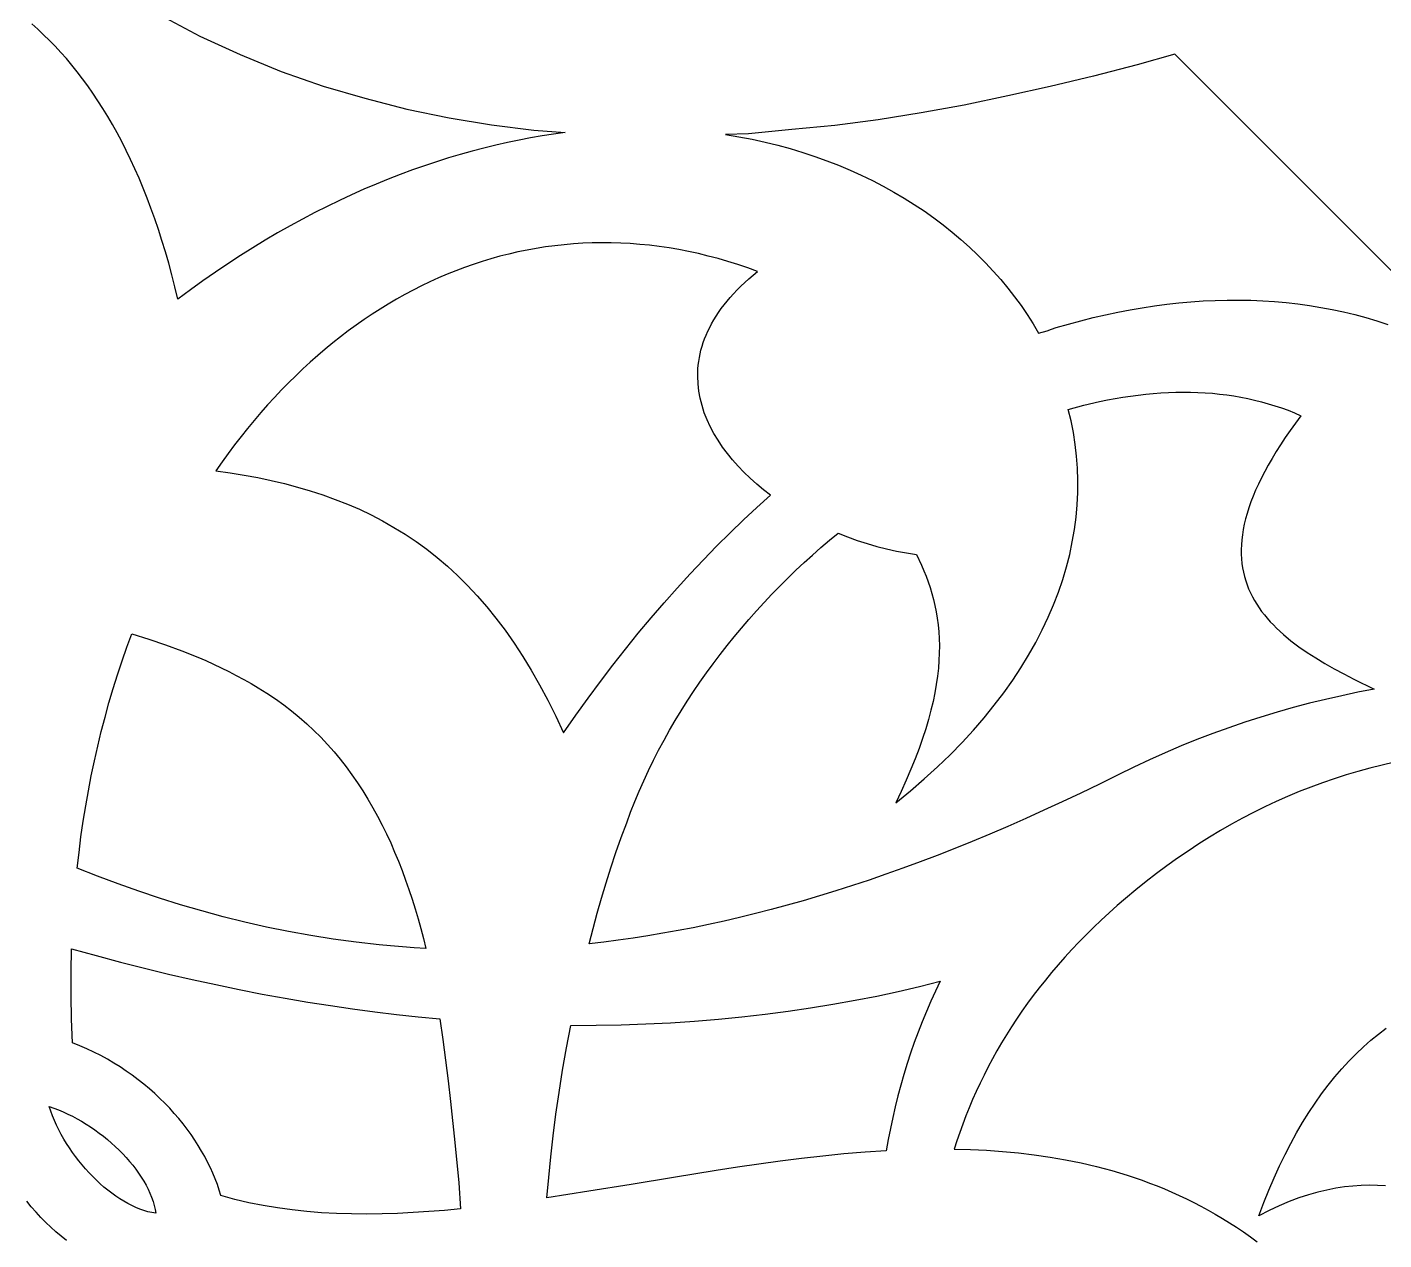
# Model space of a CAD drawing. Extents: x -61 to 56, y 12 to 129.
# Drawn here: x -23.2 to -3.18, y 88.79 to 106.67 of the extents above; entities that cross this region are included whole.
import ezdxf

# ---------------------------------------------------------------- set-up
doc = ezdxf.new("R2010")
doc.units = 0
doc.header["$MEASUREMENT"] = 0
doc.layers.add('LAYER_1', color=18, linetype='CONTINUOUS')

msp = doc.modelspace()

# ---------------------------------------------------------------- linework, layer by layer
at = {"layer": 'LAYER_1'}
for points in [[(-21.244, 106.853), (-20.65, 106.538), (-20.055, 106.271), (-19.452, 106.02), (-18.833, 105.802), (-18.219, 105.624), (-17.598, 105.462), (-16.971, 105.334), (-16.348, 105.23), (-15.721, 105.155), (-15.263, 105.118), (-15.431, 105.094), (-15.6, 105.068), (-15.77, 105.039), (-15.941, 105.006), (-16.113, 104.971), (-16.286, 104.932), (-16.459, 104.89), (-16.633, 104.844), (-16.808, 104.796), (-16.984, 104.744), (-17.16, 104.688), (-17.337, 104.629), (-17.515, 104.567), (-17.694, 104.501), (-17.872, 104.431), (-18.052, 104.358), (-18.232, 104.281), (-18.412, 104.201), (-18.593, 104.117), (-18.775, 104.029), (-18.957, 103.937), (-19.139, 103.841), (-19.321, 103.741), (-19.504, 103.638), (-19.687, 103.53), (-19.871, 103.418), (-20.054, 103.303), (-20.238, 103.183), (-20.422, 103.059), (-20.606, 102.931), (-20.791, 102.798), (-20.975, 102.662), (-21.019, 102.842), (-21.064, 103.019), (-21.112, 103.192), (-21.16, 103.361), (-21.211, 103.526), (-21.263, 103.688), (-21.317, 103.846), (-21.373, 104.001), (-21.43, 104.152), (-21.488, 104.299), (-21.548, 104.443), (-21.61, 104.584), (-21.673, 104.721), (-21.738, 104.855), (-21.804, 104.985), (-21.872, 105.112), (-21.941, 105.236), (-22.011, 105.357), (-22.083, 105.474), (-22.156, 105.588), (-22.23, 105.699), (-22.306, 105.807), (-22.383, 105.911), (-22.462, 106.013), (-22.541, 106.112), (-22.622, 106.208), (-22.704, 106.3), (-22.788, 106.39), (-22.872, 106.477), (-22.958, 106.561), (-23.045, 106.642), (-23.133, 106.721)], [(-21.244, 106.853), (-20.65, 106.538), (-20.055, 106.271), (-19.452, 106.02), (-18.833, 105.802), (-18.219, 105.624), (-17.598, 105.462), (-16.971, 105.334), (-16.348, 105.23), (-15.721, 105.155), (-15.263, 105.118), (-15.431, 105.094), (-15.6, 105.068), (-15.77, 105.039), (-15.941, 105.006), (-16.113, 104.971), (-16.286, 104.932), (-16.459, 104.89), (-16.633, 104.844), (-16.808, 104.796), (-16.984, 104.744), (-17.16, 104.688), (-17.337, 104.629), (-17.515, 104.567), (-17.694, 104.501), (-17.872, 104.431), (-18.052, 104.358), (-18.232, 104.281), (-18.412, 104.201), (-18.593, 104.117), (-18.775, 104.029), (-18.957, 103.937), (-19.139, 103.841), (-19.321, 103.741), (-19.504, 103.638), (-19.687, 103.53), (-19.871, 103.418), (-20.054, 103.303), (-20.238, 103.183), (-20.422, 103.059), (-20.606, 102.931), (-20.791, 102.798), (-20.975, 102.662), (-21.019, 102.842), (-21.064, 103.019), (-21.112, 103.192), (-21.16, 103.361), (-21.211, 103.526), (-21.263, 103.688), (-21.317, 103.846), (-21.373, 104.001), (-21.43, 104.152), (-21.488, 104.299), (-21.548, 104.443), (-21.61, 104.584), (-21.673, 104.721), (-21.738, 104.855), (-21.804, 104.985), (-21.872, 105.112), (-21.941, 105.236), (-22.011, 105.357), (-22.083, 105.474), (-22.156, 105.588), (-22.23, 105.699), (-22.306, 105.807), (-22.383, 105.911), (-22.462, 106.013), (-22.541, 106.112), (-22.622, 106.208), (-22.704, 106.3), (-22.788, 106.39), (-22.872, 106.477), (-22.958, 106.561), (-23.045, 106.642), (-23.133, 106.721)], [(-2.546, 102.559), (-6.263, 106.276), (-6.818, 106.117), (-7.462, 105.949), (-8.102, 105.796), (-8.73, 105.662), (-9.37, 105.524), (-10.005, 105.411), (-10.64, 105.307), (-11.283, 105.221), (-11.916, 105.165), (-12.556, 105.1), (-12.892, 105.089), (-12.696, 105.056), (-12.502, 105.019), (-12.311, 104.977), (-12.123, 104.931), (-11.938, 104.881), (-11.755, 104.826), (-11.576, 104.766), (-11.4, 104.703), (-11.227, 104.636), (-11.057, 104.564), (-10.89, 104.489), (-10.727, 104.41), (-10.567, 104.327), (-10.411, 104.241), (-10.258, 104.151), (-10.109, 104.057), (-9.963, 103.961), (-9.822, 103.861), (-9.684, 103.757), (-9.55, 103.651), (-9.42, 103.541), (-9.294, 103.429), (-9.173, 103.313), (-9.055, 103.195), (-8.942, 103.074), (-8.833, 102.951), (-8.728, 102.825), (-8.628, 102.696), (-8.533, 102.565), (-8.442, 102.432), (-8.356, 102.297), (-8.275, 102.159), (-8.146, 102.195), (-8.081, 102.216), (-8.014, 102.241), (-7.832, 102.294), (-7.65, 102.343), (-7.468, 102.389), (-7.287, 102.431), (-7.105, 102.47), (-6.924, 102.504), (-6.744, 102.535), (-6.563, 102.563), (-6.383, 102.586), (-6.204, 102.606), (-6.025, 102.622), (-5.847, 102.634), (-5.669, 102.642), (-5.492, 102.647), (-5.316, 102.647), (-5.141, 102.644), (-4.966, 102.636), (-4.793, 102.625), (-4.62, 102.61), (-4.449, 102.59), (-4.278, 102.567), (-4.109, 102.54), (-3.941, 102.508), (-3.775, 102.473), (-3.609, 102.433), (-3.445, 102.389), (-3.283, 102.341), (-3.122, 102.289)], [(-2.546, 102.559), (-6.263, 106.276), (-6.818, 106.117), (-7.462, 105.949), (-8.102, 105.796), (-8.73, 105.662), (-9.37, 105.524), (-10.005, 105.411), (-10.64, 105.307), (-11.283, 105.221), (-11.916, 105.165), (-12.556, 105.1), (-12.892, 105.089), (-12.696, 105.056), (-12.502, 105.019), (-12.311, 104.977), (-12.123, 104.931), (-11.938, 104.881), (-11.755, 104.826), (-11.576, 104.766), (-11.4, 104.703), (-11.227, 104.636), (-11.057, 104.564), (-10.89, 104.489), (-10.727, 104.41), (-10.567, 104.327), (-10.411, 104.241), (-10.258, 104.151), (-10.109, 104.057), (-9.963, 103.961), (-9.822, 103.861), (-9.684, 103.757), (-9.55, 103.651), (-9.42, 103.541), (-9.294, 103.429), (-9.173, 103.313), (-9.055, 103.195), (-8.942, 103.074), (-8.833, 102.951), (-8.728, 102.825), (-8.628, 102.696), (-8.533, 102.565), (-8.442, 102.432), (-8.356, 102.297), (-8.275, 102.159), (-8.146, 102.195), (-8.081, 102.216), (-8.014, 102.241), (-7.832, 102.294), (-7.65, 102.343), (-7.468, 102.389), (-7.287, 102.431), (-7.105, 102.47), (-6.924, 102.504), (-6.744, 102.535), (-6.563, 102.563), (-6.383, 102.586), (-6.204, 102.606), (-6.025, 102.622), (-5.847, 102.634), (-5.669, 102.642), (-5.492, 102.647), (-5.316, 102.647), (-5.141, 102.644), (-4.966, 102.636), (-4.793, 102.625), (-4.62, 102.61), (-4.449, 102.59), (-4.278, 102.567), (-4.109, 102.54), (-3.941, 102.508), (-3.775, 102.473), (-3.609, 102.433), (-3.445, 102.389), (-3.283, 102.341), (-3.122, 102.289)], [(-3.023, 95.83), (-3.204, 95.789), (-3.383, 95.744), (-3.561, 95.696), (-3.737, 95.644), (-3.912, 95.588), (-4.086, 95.528), (-4.258, 95.464), (-4.429, 95.397), (-4.599, 95.326), (-4.767, 95.251), (-4.934, 95.173), (-5.1, 95.091), (-5.264, 95.005), (-5.428, 94.916), (-5.589, 94.823), (-5.75, 94.726), (-5.909, 94.625), (-6.067, 94.521), (-6.224, 94.414), (-6.38, 94.302), (-6.534, 94.188), (-6.687, 94.069), (-6.839, 93.947), (-6.989, 93.822), (-7.112, 93.716), (-7.232, 93.61), (-7.349, 93.503), (-7.462, 93.395), (-7.573, 93.286), (-7.68, 93.177), (-7.785, 93.066), (-7.886, 92.955), (-7.985, 92.844), (-8.081, 92.731), (-8.174, 92.618), (-8.264, 92.505), (-8.352, 92.39), (-8.437, 92.275), (-8.519, 92.16), (-8.598, 92.043), (-8.674, 91.927), (-8.748, 91.81), (-8.819, 91.692), (-8.888, 91.574), (-8.954, 91.455), (-9.018, 91.336), (-9.079, 91.216), (-9.137, 91.096), (-9.193, 90.976), (-9.247, 90.855), (-9.298, 90.734), (-9.347, 90.613), (-9.393, 90.491), (-9.437, 90.369), (-9.479, 90.247), (-9.518, 90.124), (-9.28, 90.118), (-9.042, 90.107), (-8.806, 90.09), (-8.571, 90.068), (-8.338, 90.041), (-8.105, 90.007), (-7.875, 89.967), (-7.646, 89.92), (-7.418, 89.867), (-7.193, 89.807), (-6.969, 89.739), (-6.747, 89.664), (-6.636, 89.623), (-6.526, 89.581), (-6.417, 89.536), (-6.308, 89.49), (-6.2, 89.441), (-6.092, 89.39), (-5.985, 89.337), (-5.879, 89.282), (-5.772, 89.225), (-5.667, 89.165), (-5.562, 89.103), (-5.458, 89.039), (-5.354, 88.972), (-5.251, 88.903), (-5.148, 88.832), (-5.047, 88.758)], [(-3.023, 95.83), (-3.204, 95.789), (-3.383, 95.744), (-3.561, 95.696), (-3.737, 95.644), (-3.912, 95.588), (-4.086, 95.528), (-4.258, 95.464), (-4.429, 95.397), (-4.599, 95.326), (-4.767, 95.251), (-4.934, 95.173), (-5.1, 95.091), (-5.264, 95.005), (-5.428, 94.916), (-5.589, 94.823), (-5.75, 94.726), (-5.909, 94.625), (-6.067, 94.521), (-6.224, 94.414), (-6.38, 94.302), (-6.534, 94.188), (-6.687, 94.069), (-6.839, 93.947), (-6.989, 93.822), (-7.112, 93.716), (-7.232, 93.61), (-7.349, 93.503), (-7.462, 93.395), (-7.573, 93.286), (-7.68, 93.177), (-7.785, 93.066), (-7.886, 92.955), (-7.985, 92.844), (-8.081, 92.731), (-8.174, 92.618), (-8.264, 92.505), (-8.352, 92.39), (-8.437, 92.275), (-8.519, 92.16), (-8.598, 92.043), (-8.674, 91.927), (-8.748, 91.81), (-8.819, 91.692), (-8.888, 91.574), (-8.954, 91.455), (-9.018, 91.336), (-9.079, 91.216), (-9.137, 91.096), (-9.193, 90.976), (-9.247, 90.855), (-9.298, 90.734), (-9.347, 90.613), (-9.393, 90.491), (-9.437, 90.369), (-9.479, 90.247), (-9.518, 90.124), (-9.28, 90.118), (-9.042, 90.107), (-8.806, 90.09), (-8.571, 90.068), (-8.338, 90.041), (-8.105, 90.007), (-7.875, 89.967), (-7.646, 89.92), (-7.418, 89.867), (-7.193, 89.807), (-6.969, 89.739), (-6.747, 89.664), (-6.636, 89.623), (-6.526, 89.581), (-6.417, 89.536), (-6.308, 89.49), (-6.2, 89.441), (-6.092, 89.39), (-5.985, 89.337), (-5.879, 89.282), (-5.772, 89.225), (-5.667, 89.165), (-5.562, 89.103), (-5.458, 89.039), (-5.354, 88.972), (-5.251, 88.903), (-5.148, 88.832), (-5.047, 88.758)], [(-3.153, 89.582), (-3.27, 89.589), (-3.389, 89.591), (-3.511, 89.588), (-3.634, 89.58), (-3.761, 89.566), (-3.889, 89.547), (-4.021, 89.521), (-4.155, 89.489), (-4.292, 89.45), (-4.432, 89.404), (-4.575, 89.35), (-4.722, 89.289), (-4.871, 89.22), (-5.024, 89.142), (-4.952, 89.335), (-4.876, 89.521), (-4.799, 89.702), (-4.719, 89.876), (-4.637, 90.045), (-4.553, 90.208), (-4.466, 90.365), (-4.378, 90.517), (-4.287, 90.663), (-4.194, 90.803), (-4.098, 90.938), (-4.001, 91.067), (-3.901, 91.191), (-3.799, 91.309), (-3.695, 91.422), (-3.589, 91.53), (-3.481, 91.633), (-3.37, 91.73), (-3.257, 91.822), (-3.143, 91.91)], [(-3.153, 89.582), (-3.27, 89.589), (-3.389, 89.591), (-3.511, 89.588), (-3.634, 89.58), (-3.761, 89.566), (-3.889, 89.547), (-4.021, 89.521), (-4.155, 89.489), (-4.292, 89.45), (-4.432, 89.404), (-4.575, 89.35), (-4.722, 89.289), (-4.871, 89.22), (-5.024, 89.142), (-4.952, 89.335), (-4.876, 89.521), (-4.799, 89.702), (-4.719, 89.876), (-4.637, 90.045), (-4.553, 90.208), (-4.466, 90.365), (-4.378, 90.517), (-4.287, 90.663), (-4.194, 90.803), (-4.098, 90.938), (-4.001, 91.067), (-3.901, 91.191), (-3.799, 91.309), (-3.695, 91.422), (-3.589, 91.53), (-3.481, 91.633), (-3.37, 91.73), (-3.257, 91.822), (-3.143, 91.91)], [(-22.621, 88.775), (-22.699, 88.838), (-22.775, 88.904), (-22.851, 88.973), (-22.925, 89.044), (-22.998, 89.117), (-23.069, 89.194), (-23.139, 89.272), (-23.207, 89.354)], [(-22.621, 88.775), (-22.699, 88.838), (-22.775, 88.904), (-22.851, 88.973), (-22.925, 89.044), (-22.998, 89.117), (-23.069, 89.194), (-23.139, 89.272), (-23.207, 89.354)]]:
    msp.add_lwpolyline(points, dxfattribs=at)
for points in [[(-12.421, 103.068), (-12.567, 103.121), (-12.713, 103.17), (-12.859, 103.216), (-13.005, 103.258), (-13.15, 103.297), (-13.295, 103.332), (-13.44, 103.364), (-13.584, 103.392), (-13.728, 103.416), (-13.871, 103.437), (-14.014, 103.455), (-14.157, 103.469), (-14.299, 103.48), (-14.44, 103.488), (-14.581, 103.492), (-14.721, 103.493), (-14.861, 103.491), (-15, 103.485), (-15.139, 103.476), (-15.277, 103.464), (-15.414, 103.449), (-15.551, 103.431), (-15.687, 103.409), (-15.822, 103.385), (-15.957, 103.357), (-16.09, 103.326), (-16.223, 103.293), (-16.356, 103.256), (-16.487, 103.216), (-16.618, 103.173), (-16.747, 103.128), (-16.876, 103.079), (-17.004, 103.027), (-17.131, 102.973), (-17.257, 102.916), (-17.382, 102.856), (-17.506, 102.793), (-17.629, 102.727), (-17.751, 102.659), (-17.873, 102.588), (-17.993, 102.514), (-18.111, 102.438), (-18.229, 102.359), (-18.346, 102.277), (-18.462, 102.193), (-18.576, 102.106), (-18.689, 102.016), (-18.801, 101.925), (-18.912, 101.83), (-19.022, 101.733), (-19.13, 101.634), (-19.237, 101.532), (-19.343, 101.428), (-19.447, 101.321), (-19.55, 101.212), (-19.652, 101.101), (-19.752, 100.987), (-19.851, 100.871), (-19.948, 100.753), (-20.044, 100.633), (-20.139, 100.51), (-20.232, 100.386), (-20.324, 100.259), (-20.414, 100.129), (-20.205, 100.099), (-20, 100.066), (-19.797, 100.028), (-19.599, 99.986), (-19.403, 99.94), (-19.211, 99.89), (-19.022, 99.834), (-18.836, 99.774), (-18.653, 99.708), (-18.474, 99.638), (-18.298, 99.561), (-18.124, 99.479), (-17.954, 99.39), (-17.787, 99.295), (-17.623, 99.194), (-17.462, 99.086), (-17.304, 98.971), (-17.149, 98.849), (-16.997, 98.72), (-16.848, 98.583), (-16.702, 98.438), (-16.559, 98.285), (-16.419, 98.124), (-16.282, 97.954), (-16.147, 97.776), (-16.015, 97.589), (-15.886, 97.392), (-15.76, 97.187), (-15.637, 96.971), (-15.516, 96.746), (-15.399, 96.511), (-15.284, 96.266), (-15.104, 96.523), (-14.923, 96.775), (-14.74, 97.021), (-14.556, 97.263), (-14.37, 97.5), (-14.182, 97.732), (-13.993, 97.959), (-13.802, 98.181), (-13.61, 98.398), (-13.416, 98.61), (-13.221, 98.816), (-13.025, 99.017), (-12.828, 99.213), (-12.629, 99.404), (-12.43, 99.59), (-12.229, 99.77), (-12.333, 99.85), (-12.434, 99.934), (-12.53, 100.019), (-12.622, 100.107), (-12.709, 100.197), (-12.791, 100.29), (-12.867, 100.384), (-12.939, 100.48), (-13.005, 100.579), (-13.065, 100.678), (-13.119, 100.78), (-13.166, 100.882), (-13.207, 100.986), (-13.241, 101.092), (-13.268, 101.198), (-13.288, 101.305), (-13.3, 101.414), (-13.305, 101.523), (-13.304, 101.578), (-13.301, 101.633), (-13.296, 101.688), (-13.29, 101.743), (-13.28, 101.798), (-13.269, 101.854), (-13.256, 101.909), (-13.24, 101.965), (-13.223, 102.02), (-13.203, 102.076), (-13.18, 102.131), (-13.156, 102.187), (-13.128, 102.243), (-13.099, 102.298), (-13.067, 102.354), (-13.033, 102.41), (-12.996, 102.465), (-12.957, 102.521), (-12.915, 102.576), (-12.871, 102.631), (-12.824, 102.686), (-12.775, 102.741), (-12.722, 102.796), (-12.667, 102.851), (-12.55, 102.96)], [(-12.421, 103.068), (-12.567, 103.121), (-12.713, 103.17), (-12.859, 103.216), (-13.005, 103.258), (-13.15, 103.297), (-13.295, 103.332), (-13.44, 103.364), (-13.584, 103.392), (-13.728, 103.416), (-13.871, 103.437), (-14.014, 103.455), (-14.157, 103.469), (-14.299, 103.48), (-14.44, 103.488), (-14.581, 103.492), (-14.721, 103.493), (-14.861, 103.491), (-15, 103.485), (-15.139, 103.476), (-15.277, 103.464), (-15.414, 103.449), (-15.551, 103.431), (-15.687, 103.409), (-15.822, 103.385), (-15.957, 103.357), (-16.09, 103.326), (-16.223, 103.293), (-16.356, 103.256), (-16.487, 103.216), (-16.618, 103.173), (-16.747, 103.128), (-16.876, 103.079), (-17.004, 103.027), (-17.131, 102.973), (-17.257, 102.916), (-17.382, 102.856), (-17.506, 102.793), (-17.629, 102.727), (-17.751, 102.659), (-17.873, 102.588), (-17.993, 102.514), (-18.111, 102.438), (-18.229, 102.359), (-18.346, 102.277), (-18.462, 102.193), (-18.576, 102.106), (-18.689, 102.016), (-18.801, 101.925), (-18.912, 101.83), (-19.022, 101.733), (-19.13, 101.634), (-19.237, 101.532), (-19.343, 101.428), (-19.447, 101.321), (-19.55, 101.212), (-19.652, 101.101), (-19.752, 100.987), (-19.851, 100.871), (-19.948, 100.753), (-20.044, 100.633), (-20.139, 100.51), (-20.232, 100.386), (-20.324, 100.259), (-20.414, 100.129), (-20.205, 100.099), (-20, 100.066), (-19.797, 100.028), (-19.599, 99.986), (-19.403, 99.94), (-19.211, 99.89), (-19.022, 99.834), (-18.836, 99.774), (-18.653, 99.708), (-18.474, 99.638), (-18.298, 99.561), (-18.124, 99.479), (-17.954, 99.39), (-17.787, 99.295), (-17.623, 99.194), (-17.462, 99.086), (-17.304, 98.971), (-17.149, 98.849), (-16.997, 98.72), (-16.848, 98.583), (-16.702, 98.438), (-16.559, 98.285), (-16.419, 98.124), (-16.282, 97.954), (-16.147, 97.776), (-16.015, 97.589), (-15.886, 97.392), (-15.76, 97.187), (-15.637, 96.971), (-15.516, 96.746), (-15.399, 96.511), (-15.284, 96.266), (-15.104, 96.523), (-14.923, 96.775), (-14.74, 97.021), (-14.556, 97.263), (-14.37, 97.5), (-14.182, 97.732), (-13.993, 97.959), (-13.802, 98.181), (-13.61, 98.398), (-13.416, 98.61), (-13.221, 98.816), (-13.025, 99.017), (-12.828, 99.213), (-12.629, 99.404), (-12.43, 99.59), (-12.229, 99.77), (-12.333, 99.85), (-12.434, 99.934), (-12.53, 100.019), (-12.622, 100.107), (-12.709, 100.197), (-12.791, 100.29), (-12.867, 100.384), (-12.939, 100.48), (-13.005, 100.579), (-13.065, 100.678), (-13.119, 100.78), (-13.166, 100.882), (-13.207, 100.986), (-13.241, 101.092), (-13.268, 101.198), (-13.288, 101.305), (-13.3, 101.414), (-13.305, 101.523), (-13.304, 101.578), (-13.301, 101.633), (-13.296, 101.688), (-13.29, 101.743), (-13.28, 101.798), (-13.269, 101.854), (-13.256, 101.909), (-13.24, 101.965), (-13.223, 102.02), (-13.203, 102.076), (-13.18, 102.131), (-13.156, 102.187), (-13.128, 102.243), (-13.099, 102.298), (-13.067, 102.354), (-13.033, 102.41), (-12.996, 102.465), (-12.957, 102.521), (-12.915, 102.576), (-12.871, 102.631), (-12.824, 102.686), (-12.775, 102.741), (-12.722, 102.796), (-12.667, 102.851), (-12.55, 102.96)], [(-3.32, 96.906), (-3.56, 96.862), (-3.8, 96.812), (-4.039, 96.758), (-4.278, 96.7), (-4.517, 96.637), (-4.755, 96.569), (-4.993, 96.497), (-5.23, 96.421), (-5.467, 96.34), (-5.703, 96.254), (-5.938, 96.164), (-6.172, 96.07), (-6.405, 95.971), (-6.637, 95.867), (-6.868, 95.759), (-7.098, 95.647), (-7.376, 95.509), (-7.651, 95.376), (-7.924, 95.247), (-8.194, 95.122), (-8.462, 95.001), (-8.728, 94.884), (-8.992, 94.771), (-9.253, 94.663), (-9.512, 94.558), (-9.769, 94.457), (-10.023, 94.36), (-10.276, 94.267), (-10.526, 94.178), (-10.774, 94.093), (-11.02, 94.011), (-11.264, 93.933), (-11.506, 93.858), (-11.746, 93.788), (-11.984, 93.72), (-12.22, 93.657), (-12.454, 93.597), (-12.686, 93.54), (-12.916, 93.487), (-13.144, 93.437), (-13.37, 93.39), (-13.595, 93.347), (-13.818, 93.307), (-14.039, 93.27), (-14.258, 93.236), (-14.476, 93.206), (-14.692, 93.178), (-14.906, 93.154), (-14.848, 93.379), (-14.787, 93.603), (-14.723, 93.827), (-14.656, 94.051), (-14.585, 94.274), (-14.511, 94.497), (-14.433, 94.718), (-14.353, 94.939), (-14.295, 95.096), (-14.233, 95.251), (-14.169, 95.405), (-14.101, 95.558), (-14.03, 95.709), (-13.957, 95.859), (-13.881, 96.008), (-13.801, 96.156), (-13.72, 96.302), (-13.635, 96.447), (-13.548, 96.59), (-13.458, 96.732), (-13.366, 96.872), (-13.272, 97.011), (-13.175, 97.148), (-13.076, 97.284), (-12.975, 97.418), (-12.871, 97.55), (-12.766, 97.681), (-12.658, 97.81), (-12.548, 97.937), (-12.437, 98.062), (-12.324, 98.186), (-12.209, 98.307), (-12.092, 98.427), (-11.974, 98.545), (-11.854, 98.661), (-11.733, 98.775), (-11.61, 98.887), (-11.486, 98.996), (-11.36, 99.104), (-11.234, 99.21), (-11.093, 99.153), (-10.95, 99.102), (-10.806, 99.056), (-10.661, 99.014), (-10.516, 98.977), (-10.369, 98.945), (-10.222, 98.917), (-10.075, 98.893), (-10.001, 98.736), (-9.967, 98.656), (-9.934, 98.575), (-9.903, 98.492), (-9.875, 98.407), (-9.848, 98.32), (-9.824, 98.232), (-9.803, 98.141), (-9.784, 98.048), (-9.769, 97.953), (-9.756, 97.856), (-9.746, 97.756), (-9.74, 97.654), (-9.738, 97.549), (-9.739, 97.441), (-9.744, 97.33), (-9.753, 97.216), (-9.766, 97.099), (-9.783, 96.978), (-9.805, 96.854), (-9.831, 96.727), (-9.862, 96.596), (-9.898, 96.461), (-9.939, 96.322), (-9.986, 96.179), (-10.037, 96.032), (-10.094, 95.881), (-10.157, 95.726), (-10.226, 95.566), (-10.3, 95.401), (-10.381, 95.232), (-10.166, 95.408), (-9.961, 95.584), (-9.765, 95.762), (-9.579, 95.942), (-9.402, 96.122), (-9.235, 96.304), (-9.077, 96.486), (-8.928, 96.67), (-8.788, 96.854), (-8.656, 97.039), (-8.534, 97.224), (-8.421, 97.41), (-8.316, 97.596), (-8.219, 97.782), (-8.132, 97.968), (-8.052, 98.154), (-7.981, 98.34), (-7.918, 98.526), (-7.862, 98.711), (-7.815, 98.896), (-7.776, 99.08), (-7.745, 99.264), (-7.721, 99.446), (-7.704, 99.628), (-7.696, 99.809), (-7.694, 99.988), (-7.7, 100.166), (-7.713, 100.343), (-7.733, 100.519), (-7.76, 100.692), (-7.794, 100.864), (-7.835, 101.034), (-7.604, 101.097), (-7.374, 101.151), (-7.259, 101.174), (-7.145, 101.196), (-7.031, 101.215), (-6.918, 101.232), (-6.805, 101.247), (-6.693, 101.26), (-6.581, 101.271), (-6.469, 101.279), (-6.359, 101.285), (-6.248, 101.289), (-6.139, 101.29), (-6.03, 101.289), (-5.922, 101.286), (-5.815, 101.28), (-5.708, 101.272), (-5.602, 101.261), (-5.497, 101.249), (-5.392, 101.233), (-5.289, 101.215), (-5.186, 101.195), (-5.085, 101.172), (-4.984, 101.147), (-4.885, 101.119), (-4.786, 101.089), (-4.688, 101.056), (-4.592, 101.021), (-4.496, 100.983), (-4.402, 100.942), (-4.483, 100.832), (-4.561, 100.723), (-4.634, 100.618), (-4.703, 100.514), (-4.767, 100.412), (-4.828, 100.312), (-4.884, 100.214), (-4.937, 100.119), (-4.985, 100.025), (-5.03, 99.933), (-5.071, 99.843), (-5.108, 99.755), (-5.141, 99.669), (-5.171, 99.584), (-5.197, 99.501), (-5.219, 99.42), (-5.238, 99.341), (-5.254, 99.263), (-5.266, 99.187), (-5.275, 99.112), (-5.281, 99.039), (-5.283, 98.968), (-5.283, 98.898), (-5.279, 98.829), (-5.273, 98.762), (-5.263, 98.696), (-5.251, 98.632), (-5.235, 98.569), (-5.217, 98.507), (-5.197, 98.446), (-5.174, 98.387), (-5.148, 98.329), (-5.119, 98.272), (-5.088, 98.216), (-5.055, 98.162), (-5.02, 98.108), (-4.982, 98.055), (-4.942, 98.004), (-4.9, 97.953), (-4.855, 97.903), (-4.809, 97.855), (-4.761, 97.807), (-4.658, 97.713), (-4.549, 97.623), (-4.433, 97.535), (-4.31, 97.451), (-4.182, 97.368), (-4.049, 97.287), (-3.911, 97.209), (-3.768, 97.132), (-3.622, 97.056)], [(-3.32, 96.906), (-3.56, 96.862), (-3.8, 96.812), (-4.039, 96.758), (-4.278, 96.7), (-4.517, 96.637), (-4.755, 96.569), (-4.993, 96.497), (-5.23, 96.421), (-5.467, 96.34), (-5.703, 96.254), (-5.938, 96.164), (-6.172, 96.07), (-6.405, 95.971), (-6.637, 95.867), (-6.868, 95.759), (-7.098, 95.647), (-7.376, 95.509), (-7.651, 95.376), (-7.924, 95.247), (-8.194, 95.122), (-8.462, 95.001), (-8.728, 94.884), (-8.992, 94.771), (-9.253, 94.663), (-9.512, 94.558), (-9.769, 94.457), (-10.023, 94.36), (-10.276, 94.267), (-10.526, 94.178), (-10.774, 94.093), (-11.02, 94.011), (-11.264, 93.933), (-11.506, 93.858), (-11.746, 93.788), (-11.984, 93.72), (-12.22, 93.657), (-12.454, 93.597), (-12.686, 93.54), (-12.916, 93.487), (-13.144, 93.437), (-13.37, 93.39), (-13.595, 93.347), (-13.818, 93.307), (-14.039, 93.27), (-14.258, 93.236), (-14.476, 93.206), (-14.692, 93.178), (-14.906, 93.154), (-14.848, 93.379), (-14.787, 93.603), (-14.723, 93.827), (-14.656, 94.051), (-14.585, 94.274), (-14.511, 94.497), (-14.433, 94.718), (-14.353, 94.939), (-14.295, 95.096), (-14.233, 95.251), (-14.169, 95.405), (-14.101, 95.558), (-14.03, 95.709), (-13.957, 95.859), (-13.881, 96.008), (-13.801, 96.156), (-13.72, 96.302), (-13.635, 96.447), (-13.548, 96.59), (-13.458, 96.732), (-13.366, 96.872), (-13.272, 97.011), (-13.175, 97.148), (-13.076, 97.284), (-12.975, 97.418), (-12.871, 97.55), (-12.766, 97.681), (-12.658, 97.81), (-12.548, 97.937), (-12.437, 98.062), (-12.324, 98.186), (-12.209, 98.307), (-12.092, 98.427), (-11.974, 98.545), (-11.854, 98.661), (-11.733, 98.775), (-11.61, 98.887), (-11.486, 98.996), (-11.36, 99.104), (-11.234, 99.21), (-11.093, 99.153), (-10.95, 99.102), (-10.806, 99.056), (-10.661, 99.014), (-10.516, 98.977), (-10.369, 98.945), (-10.222, 98.917), (-10.075, 98.893), (-10.001, 98.736), (-9.967, 98.656), (-9.934, 98.575), (-9.903, 98.492), (-9.875, 98.407), (-9.848, 98.32), (-9.824, 98.232), (-9.803, 98.141), (-9.784, 98.048), (-9.769, 97.953), (-9.756, 97.856), (-9.746, 97.756), (-9.74, 97.654), (-9.738, 97.549), (-9.739, 97.441), (-9.744, 97.33), (-9.753, 97.216), (-9.766, 97.099), (-9.783, 96.978), (-9.805, 96.854), (-9.831, 96.727), (-9.862, 96.596), (-9.898, 96.461), (-9.939, 96.322), (-9.986, 96.179), (-10.037, 96.032), (-10.094, 95.881), (-10.157, 95.726), (-10.226, 95.566), (-10.3, 95.401), (-10.381, 95.232), (-10.166, 95.408), (-9.961, 95.584), (-9.765, 95.762), (-9.579, 95.942), (-9.402, 96.122), (-9.235, 96.304), (-9.077, 96.486), (-8.928, 96.67), (-8.788, 96.854), (-8.656, 97.039), (-8.534, 97.224), (-8.421, 97.41), (-8.316, 97.596), (-8.219, 97.782), (-8.132, 97.968), (-8.052, 98.154), (-7.981, 98.34), (-7.918, 98.526), (-7.862, 98.711), (-7.815, 98.896), (-7.776, 99.08), (-7.745, 99.264), (-7.721, 99.446), (-7.704, 99.628), (-7.696, 99.809), (-7.694, 99.988), (-7.7, 100.166), (-7.713, 100.343), (-7.733, 100.519), (-7.76, 100.692), (-7.794, 100.864), (-7.835, 101.034), (-7.604, 101.097), (-7.374, 101.151), (-7.259, 101.174), (-7.145, 101.196), (-7.031, 101.215), (-6.918, 101.232), (-6.805, 101.247), (-6.693, 101.26), (-6.581, 101.271), (-6.469, 101.279), (-6.359, 101.285), (-6.248, 101.289), (-6.139, 101.29), (-6.03, 101.289), (-5.922, 101.286), (-5.815, 101.28), (-5.708, 101.272), (-5.602, 101.261), (-5.497, 101.249), (-5.392, 101.233), (-5.289, 101.215), (-5.186, 101.195), (-5.085, 101.172), (-4.984, 101.147), (-4.885, 101.119), (-4.786, 101.089), (-4.688, 101.056), (-4.592, 101.021), (-4.496, 100.983), (-4.402, 100.942), (-4.483, 100.832), (-4.561, 100.723), (-4.634, 100.618), (-4.703, 100.514), (-4.767, 100.412), (-4.828, 100.312), (-4.884, 100.214), (-4.937, 100.119), (-4.985, 100.025), (-5.03, 99.933), (-5.071, 99.843), (-5.108, 99.755), (-5.141, 99.669), (-5.171, 99.584), (-5.197, 99.501), (-5.219, 99.42), (-5.238, 99.341), (-5.254, 99.263), (-5.266, 99.187), (-5.275, 99.112), (-5.281, 99.039), (-5.283, 98.968), (-5.283, 98.898), (-5.279, 98.829), (-5.273, 98.762), (-5.263, 98.696), (-5.251, 98.632), (-5.235, 98.569), (-5.217, 98.507), (-5.197, 98.446), (-5.174, 98.387), (-5.148, 98.329), (-5.119, 98.272), (-5.088, 98.216), (-5.055, 98.162), (-5.02, 98.108), (-4.982, 98.055), (-4.942, 98.004), (-4.9, 97.953), (-4.855, 97.903), (-4.809, 97.855), (-4.761, 97.807), (-4.658, 97.713), (-4.549, 97.623), (-4.433, 97.535), (-4.31, 97.451), (-4.182, 97.368), (-4.049, 97.287), (-3.911, 97.209), (-3.768, 97.132), (-3.622, 97.056)], [(-17.315, 93.084), (-17.49, 93.094), (-17.663, 93.106), (-17.836, 93.12), (-18.007, 93.137), (-18.347, 93.175), (-18.683, 93.22), (-19.015, 93.273), (-19.344, 93.333), (-19.669, 93.399), (-19.99, 93.472), (-20.309, 93.552), (-20.624, 93.637), (-20.937, 93.729), (-21.246, 93.826), (-21.554, 93.929), (-21.858, 94.037), (-22.161, 94.15), (-22.461, 94.268), (-22.435, 94.501), (-22.406, 94.731), (-22.373, 94.96), (-22.337, 95.186), (-22.297, 95.41), (-22.254, 95.632), (-22.208, 95.852), (-22.159, 96.069), (-22.107, 96.284), (-22.051, 96.497), (-21.993, 96.708), (-21.932, 96.916), (-21.867, 97.122), (-21.8, 97.325), (-21.73, 97.526), (-21.657, 97.725), (-21.407, 97.647), (-21.16, 97.564), (-20.919, 97.475), (-20.682, 97.38), (-20.565, 97.33), (-20.45, 97.278), (-20.337, 97.224), (-20.224, 97.169), (-20.114, 97.112), (-20.005, 97.053), (-19.897, 96.992), (-19.791, 96.929), (-19.662, 96.849), (-19.536, 96.766), (-19.415, 96.679), (-19.298, 96.589), (-19.184, 96.496), (-19.075, 96.399), (-18.969, 96.3), (-18.866, 96.198), (-18.768, 96.093), (-18.672, 95.985), (-18.581, 95.874), (-18.492, 95.761), (-18.407, 95.646), (-18.325, 95.528), (-18.246, 95.407), (-18.171, 95.285), (-18.098, 95.16), (-18.028, 95.033), (-17.961, 94.904), (-17.897, 94.773), (-17.835, 94.64), (-17.777, 94.506), (-17.72, 94.37), (-17.666, 94.232), (-17.615, 94.093), (-17.566, 93.952), (-17.519, 93.811), (-17.474, 93.667), (-17.431, 93.523), (-17.39, 93.377), (-17.352, 93.231)], [(-17.315, 93.084), (-17.49, 93.094), (-17.663, 93.106), (-17.836, 93.12), (-18.007, 93.137), (-18.347, 93.175), (-18.683, 93.22), (-19.015, 93.273), (-19.344, 93.333), (-19.669, 93.399), (-19.99, 93.472), (-20.309, 93.552), (-20.624, 93.637), (-20.937, 93.729), (-21.246, 93.826), (-21.554, 93.929), (-21.858, 94.037), (-22.161, 94.15), (-22.461, 94.268), (-22.435, 94.501), (-22.406, 94.731), (-22.373, 94.96), (-22.337, 95.186), (-22.297, 95.41), (-22.254, 95.632), (-22.208, 95.852), (-22.159, 96.069), (-22.107, 96.284), (-22.051, 96.497), (-21.993, 96.708), (-21.932, 96.916), (-21.867, 97.122), (-21.8, 97.325), (-21.73, 97.526), (-21.657, 97.725), (-21.407, 97.647), (-21.16, 97.564), (-20.919, 97.475), (-20.682, 97.38), (-20.565, 97.33), (-20.45, 97.278), (-20.337, 97.224), (-20.224, 97.169), (-20.114, 97.112), (-20.005, 97.053), (-19.897, 96.992), (-19.791, 96.929), (-19.662, 96.849), (-19.536, 96.766), (-19.415, 96.679), (-19.298, 96.589), (-19.184, 96.496), (-19.075, 96.399), (-18.969, 96.3), (-18.866, 96.198), (-18.768, 96.093), (-18.672, 95.985), (-18.581, 95.874), (-18.492, 95.761), (-18.407, 95.646), (-18.325, 95.528), (-18.246, 95.407), (-18.171, 95.285), (-18.098, 95.16), (-18.028, 95.033), (-17.961, 94.904), (-17.897, 94.773), (-17.835, 94.64), (-17.777, 94.506), (-17.72, 94.37), (-17.666, 94.232), (-17.615, 94.093), (-17.566, 93.952), (-17.519, 93.811), (-17.474, 93.667), (-17.431, 93.523), (-17.39, 93.377), (-17.352, 93.231)], [(-16.804, 89.242), (-17.039, 89.221), (-17.272, 89.202), (-17.504, 89.187), (-17.734, 89.176), (-17.962, 89.169), (-18.188, 89.166), (-18.413, 89.168), (-18.636, 89.175), (-18.857, 89.186), (-19.075, 89.204), (-19.292, 89.227), (-19.506, 89.256), (-19.718, 89.291), (-19.928, 89.333), (-20.135, 89.382), (-20.34, 89.438), (-20.365, 89.52), (-20.393, 89.602), (-20.425, 89.685), (-20.459, 89.767), (-20.496, 89.85), (-20.537, 89.932), (-20.58, 90.014), (-20.626, 90.096), (-20.675, 90.177), (-20.727, 90.258), (-20.782, 90.338), (-20.84, 90.418), (-20.9, 90.496), (-20.963, 90.574), (-21.029, 90.65), (-21.097, 90.726), (-21.168, 90.8), (-21.242, 90.873), (-21.318, 90.944), (-21.397, 91.014), (-21.478, 91.082), (-21.562, 91.148), (-21.649, 91.213), (-21.737, 91.275), (-21.828, 91.336), (-21.922, 91.394), (-22.017, 91.45), (-22.115, 91.503), (-22.216, 91.554), (-22.318, 91.603), (-22.423, 91.648), (-22.53, 91.691), (-22.544, 92.042), (-22.551, 92.391), (-22.551, 92.737), (-22.544, 93.079), (-22.182, 92.978), (-21.823, 92.882), (-21.467, 92.792), (-21.114, 92.706), (-20.764, 92.625), (-20.417, 92.55), (-20.073, 92.479), (-19.731, 92.412), (-19.393, 92.351), (-19.058, 92.294), (-18.726, 92.242), (-18.397, 92.194), (-18.071, 92.15), (-17.749, 92.111), (-17.429, 92.076), (-17.112, 92.045), (-17.067, 91.741), (-17.025, 91.436), (-16.987, 91.131), (-16.952, 90.827), (-16.889, 90.221), (-16.832, 89.628)], [(-16.804, 89.242), (-17.039, 89.221), (-17.272, 89.202), (-17.504, 89.187), (-17.734, 89.176), (-17.962, 89.169), (-18.188, 89.166), (-18.413, 89.168), (-18.636, 89.175), (-18.857, 89.186), (-19.075, 89.204), (-19.292, 89.227), (-19.506, 89.256), (-19.718, 89.291), (-19.928, 89.333), (-20.135, 89.382), (-20.34, 89.438), (-20.365, 89.52), (-20.393, 89.602), (-20.425, 89.685), (-20.459, 89.767), (-20.496, 89.85), (-20.537, 89.932), (-20.58, 90.014), (-20.626, 90.096), (-20.675, 90.177), (-20.727, 90.258), (-20.782, 90.338), (-20.84, 90.418), (-20.9, 90.496), (-20.963, 90.574), (-21.029, 90.65), (-21.097, 90.726), (-21.168, 90.8), (-21.242, 90.873), (-21.318, 90.944), (-21.397, 91.014), (-21.478, 91.082), (-21.562, 91.148), (-21.649, 91.213), (-21.737, 91.275), (-21.828, 91.336), (-21.922, 91.394), (-22.017, 91.45), (-22.115, 91.503), (-22.216, 91.554), (-22.318, 91.603), (-22.423, 91.648), (-22.53, 91.691), (-22.544, 92.042), (-22.551, 92.391), (-22.551, 92.737), (-22.544, 93.079), (-22.182, 92.978), (-21.823, 92.882), (-21.467, 92.792), (-21.114, 92.706), (-20.764, 92.625), (-20.417, 92.55), (-20.073, 92.479), (-19.731, 92.412), (-19.393, 92.351), (-19.058, 92.294), (-18.726, 92.242), (-18.397, 92.194), (-18.071, 92.15), (-17.749, 92.111), (-17.429, 92.076), (-17.112, 92.045), (-17.067, 91.741), (-17.025, 91.436), (-16.987, 91.131), (-16.952, 90.827), (-16.889, 90.221), (-16.832, 89.628)], [(-10.522, 90.101), (-10.834, 90.08), (-11.147, 90.054), (-11.46, 90.022), (-11.774, 89.986), (-12.089, 89.946), (-12.404, 89.903), (-12.719, 89.857), (-13.033, 89.809), (-13.662, 89.707), (-14.289, 89.604), (-14.913, 89.502), (-15.531, 89.407), (-15.504, 89.706), (-15.473, 90.011), (-15.437, 90.322), (-15.396, 90.639), (-15.35, 90.961), (-15.298, 91.287), (-15.24, 91.616), (-15.177, 91.948), (-14.803, 91.95), (-14.433, 91.957), (-14.068, 91.97), (-13.708, 91.988), (-13.352, 92.011), (-13, 92.04), (-12.653, 92.074), (-12.31, 92.113), (-11.972, 92.158), (-11.638, 92.207), (-11.308, 92.261), (-10.983, 92.319), (-10.662, 92.382), (-10.345, 92.45), (-10.032, 92.522), (-9.724, 92.599), (-9.796, 92.452), (-9.864, 92.304), (-9.93, 92.154), (-9.992, 92.003), (-10.052, 91.85), (-10.108, 91.696), (-10.162, 91.541), (-10.213, 91.385), (-10.261, 91.227), (-10.306, 91.069), (-10.349, 90.91), (-10.389, 90.749), (-10.426, 90.588), (-10.461, 90.427), (-10.493, 90.264)], [(-10.522, 90.101), (-10.834, 90.08), (-11.147, 90.054), (-11.46, 90.022), (-11.774, 89.986), (-12.089, 89.946), (-12.404, 89.903), (-12.719, 89.857), (-13.033, 89.809), (-13.662, 89.707), (-14.289, 89.604), (-14.913, 89.502), (-15.531, 89.407), (-15.504, 89.706), (-15.473, 90.011), (-15.437, 90.322), (-15.396, 90.639), (-15.35, 90.961), (-15.298, 91.287), (-15.24, 91.616), (-15.177, 91.948), (-14.803, 91.95), (-14.433, 91.957), (-14.068, 91.97), (-13.708, 91.988), (-13.352, 92.011), (-13, 92.04), (-12.653, 92.074), (-12.31, 92.113), (-11.972, 92.158), (-11.638, 92.207), (-11.308, 92.261), (-10.983, 92.319), (-10.662, 92.382), (-10.345, 92.45), (-10.032, 92.522), (-9.724, 92.599), (-9.796, 92.452), (-9.864, 92.304), (-9.93, 92.154), (-9.992, 92.003), (-10.052, 91.85), (-10.108, 91.696), (-10.162, 91.541), (-10.213, 91.385), (-10.261, 91.227), (-10.306, 91.069), (-10.349, 90.91), (-10.389, 90.749), (-10.426, 90.588), (-10.461, 90.427), (-10.493, 90.264)], [(-21.302, 89.177), (-21.36, 89.187), (-21.419, 89.201), (-21.478, 89.218), (-21.537, 89.239), (-21.597, 89.263), (-21.657, 89.291), (-21.716, 89.321), (-21.776, 89.355), (-21.835, 89.392), (-21.894, 89.431), (-21.952, 89.473), (-22.01, 89.518), (-22.067, 89.565), (-22.123, 89.614), (-22.179, 89.666), (-22.233, 89.719), (-22.286, 89.775), (-22.338, 89.832), (-22.389, 89.891), (-22.438, 89.951), (-22.486, 90.013), (-22.532, 90.076), (-22.576, 90.141), (-22.618, 90.206), (-22.659, 90.272), (-22.697, 90.339), (-22.733, 90.407), (-22.767, 90.475), (-22.798, 90.544), (-22.827, 90.613), (-22.853, 90.682), (-22.876, 90.751), (-22.807, 90.728), (-22.738, 90.702), (-22.669, 90.673), (-22.6, 90.642), (-22.532, 90.608), (-22.464, 90.572), (-22.397, 90.534), (-22.331, 90.494), (-22.265, 90.451), (-22.201, 90.407), (-22.138, 90.361), (-22.076, 90.313), (-22.016, 90.264), (-21.957, 90.214), (-21.9, 90.162), (-21.844, 90.108), (-21.791, 90.054), (-21.739, 89.999), (-21.69, 89.942), (-21.643, 89.885), (-21.598, 89.827), (-21.556, 89.769), (-21.517, 89.71), (-21.48, 89.651), (-21.446, 89.591), (-21.416, 89.532), (-21.388, 89.472), (-21.364, 89.413), (-21.343, 89.353), (-21.326, 89.294), (-21.312, 89.235)], [(-21.302, 89.177), (-21.36, 89.187), (-21.419, 89.201), (-21.478, 89.218), (-21.537, 89.239), (-21.597, 89.263), (-21.657, 89.291), (-21.716, 89.321), (-21.776, 89.355), (-21.835, 89.392), (-21.894, 89.431), (-21.952, 89.473), (-22.01, 89.518), (-22.067, 89.565), (-22.123, 89.614), (-22.179, 89.666), (-22.233, 89.719), (-22.286, 89.775), (-22.338, 89.832), (-22.389, 89.891), (-22.438, 89.951), (-22.486, 90.013), (-22.532, 90.076), (-22.576, 90.141), (-22.618, 90.206), (-22.659, 90.272), (-22.697, 90.339), (-22.733, 90.407), (-22.767, 90.475), (-22.798, 90.544), (-22.827, 90.613), (-22.853, 90.682), (-22.876, 90.751), (-22.807, 90.728), (-22.738, 90.702), (-22.669, 90.673), (-22.6, 90.642), (-22.532, 90.608), (-22.464, 90.572), (-22.397, 90.534), (-22.331, 90.494), (-22.265, 90.451), (-22.201, 90.407), (-22.138, 90.361), (-22.076, 90.313), (-22.016, 90.264), (-21.957, 90.214), (-21.9, 90.162), (-21.844, 90.108), (-21.791, 90.054), (-21.739, 89.999), (-21.69, 89.942), (-21.643, 89.885), (-21.598, 89.827), (-21.556, 89.769), (-21.517, 89.71), (-21.48, 89.651), (-21.446, 89.591), (-21.416, 89.532), (-21.388, 89.472), (-21.364, 89.413), (-21.343, 89.353), (-21.326, 89.294), (-21.312, 89.235)]]:
    msp.add_lwpolyline(points, close=True, dxfattribs=at)

doc.saveas('drawing.dxf')
